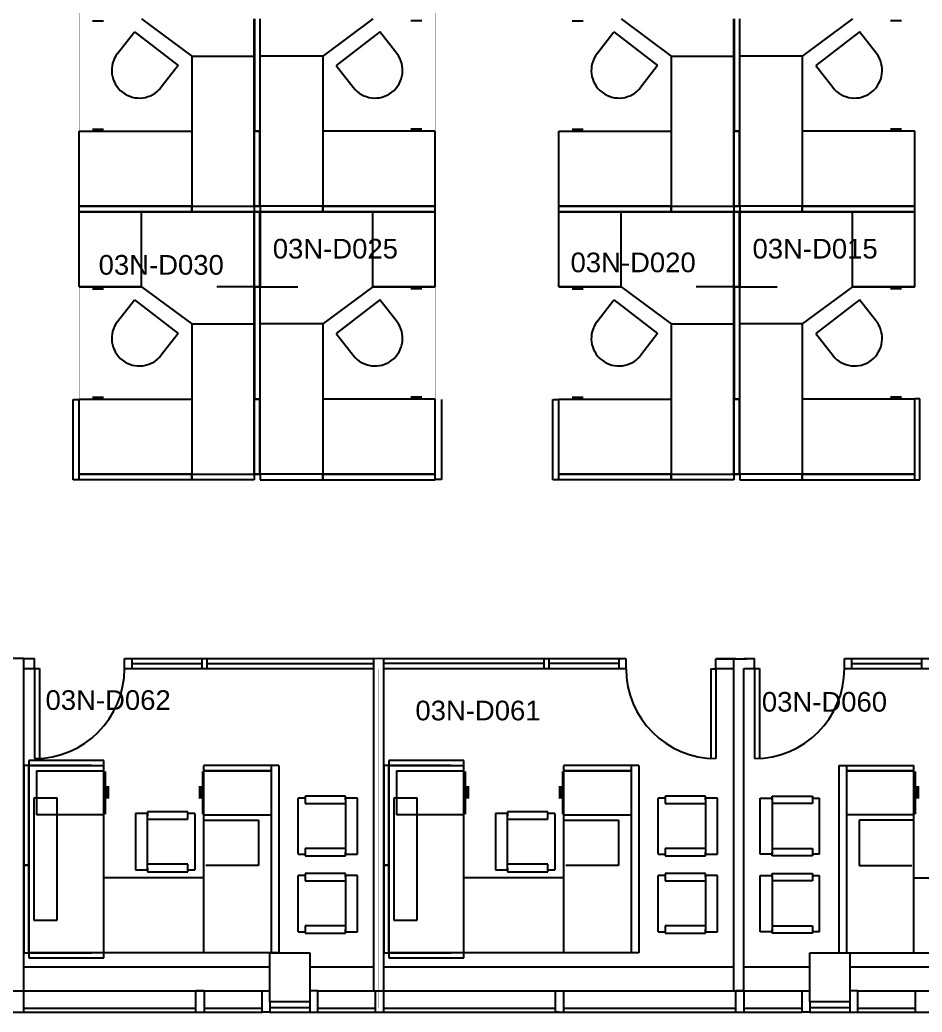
# Model space of a CAD drawing. Extents: x 0 to 6337, y 3987 to 5634.
# Drawn here: x 846.6 to 1207.6, y 4015.9 to 4413.1 of the extents above; entities that cross this region are included whole.
import ezdxf

# ---------------------------------------------------------------- set-up
doc = ezdxf.new("R2010")
doc.units = 0
doc.header["$MEASUREMENT"] = 0
for name, color, linetype in [('01A_BASE_PLAN', 7, 'CONTINUOUS'), ('01B_PANELS', 7, 'CONTINUOUS'), ('04A_FURNITURE', 7, 'CONTINUOUS'), ('NA-FLOOR', 7, 'CONTINUOUS'), ('REGION', 7, 'CONTINUOUS'), ('REGION_NUM', 7, 'CONTINUOUS')]:
    doc.layers.add(name, color=color, linetype=linetype)
doc.styles.add('ARIAL', font='ARIAL', dxfattribs={"height": 0.2})

msp = doc.modelspace()

# ---------------------------------------------------------------- linework, layer by layer
at = {"layer": '01A_BASE_PLAN', "color": 250, "linetype": 'Continuous'}
for p, q in [((848.23, 4157.4), (840.23, 4157.4)), ((848.23, 4024.47), (848.23, 4157.4)), ((848.23, 4024.47), (848.23, 4157.4)), ((848.23, 4157.4), (852.48, 4157.4)), ((848.23, 4157.4), (852.48, 4157.4)), ((852.48, 4153.4), (852.48, 4157.4)), ((852.48, 4153.4), (852.48, 4157.4)), ((888.48, 4157.4), (988.23, 4157.4)), ((888.48, 4153.4), (888.48, 4157.4)), ((888.48, 4157.4), (988.23, 4157.4)), ((888.48, 4153.4), (888.48, 4157.4)), ((891.36, 4157.43), (891.36, 4153.43)), ((891.36, 4157.43), (891.36, 4153.43)), ((891.36, 4155.43), (919.36, 4155.43)), ((891.36, 4155.43), (919.36, 4155.43)), ((919.36, 4157.43), (919.36, 4153.43)), ((919.36, 4157.43), (919.36, 4153.43)), ((921.36, 4157.43), (921.36, 4153.43)), ((921.36, 4157.43), (921.36, 4153.43)), ((921.36, 4155.43), (988.23, 4155.43)), ((921.36, 4155.43), (988.23, 4155.43)), ((988.23, 4024.47), (988.23, 4157.4)), ((988.23, 4024.47), (988.23, 4157.4)), ((1089.11, 4157.38), (988.23, 4157.4)), ((992.23, 4024.47), (992.23, 4157.38)), ((992.23, 4024.47), (992.23, 4157.38)), ((1089.11, 4157.38), (992.23, 4157.38)), ((1056.23, 4155.41), (992.23, 4155.41)), ((1056.23, 4155.41), (992.23, 4155.41)), ((1056.23, 4157.41), (1056.23, 4153.41)), ((1056.23, 4157.41), (1056.23, 4153.41)), ((1058.23, 4157.41), (1058.23, 4153.41)), ((1058.23, 4157.41), (1058.23, 4153.41)), ((1086.23, 4155.41), (1058.23, 4155.41)), ((1086.23, 4155.41), (1058.23, 4155.41)), ((1086.23, 4157.41), (1086.23, 4153.41)), ((1086.23, 4157.41), (1086.23, 4153.41)), ((1089.11, 4153.38), (1089.11, 4157.38)), ((1089.11, 4153.38), (1089.11, 4157.38)), ((1133.11, 4157.38), (1125.11, 4157.38)), ((1125.11, 4157.38), (1137.36, 4157.38)), ((1125.11, 4153.38), (1125.11, 4157.38)), ((1133.11, 4157.38), (1125.11, 4157.38)), ((1125.11, 4157.38), (1137.36, 4157.38)), ((1125.11, 4153.38), (1125.11, 4157.38)), ((1132.23, 4024.47), (1132.23, 4157.38)), ((1132.23, 4024.47), (1132.23, 4157.38)), ((1136.23, 4157.4), (1140.48, 4157.4)), ((1136.23, 4157.4), (1140.48, 4157.4)), ((1140.48, 4153.4), (1140.48, 4157.4)), ((1140.48, 4153.4), (1140.48, 4157.4)), ((1176.48, 4157.4), (1273.36, 4157.4)), ((1176.48, 4153.4), (1176.48, 4157.4)), ((1176.48, 4157.4), (1273.36, 4157.4)), ((1176.48, 4153.4), (1176.48, 4157.4)), ((1179.36, 4157.43), (1179.36, 4153.43)), ((1179.36, 4157.43), (1179.36, 4153.43)), ((1179.36, 4155.43), (1207.36, 4155.43)), ((1179.36, 4155.43), (1207.36, 4155.43)), ((1207.36, 4157.43), (1207.36, 4153.43)), ((1207.36, 4157.43), (1207.36, 4153.43)), ((848.23, 4153.4), (852.48, 4153.4)), ((848.23, 4153.4), (852.48, 4153.4)), ((852.48, 4153.4), (852.48, 4117.4)), ((852.48, 4153.4), (854.48, 4153.4)), ((854.48, 4153.4), (854.48, 4117.4)), ((888.48, 4153.4), (988.23, 4153.4)), ((888.48, 4153.4), (988.23, 4153.4)), ((1089.11, 4153.38), (992.23, 4153.38)), ((1089.11, 4153.38), (992.23, 4153.38)), ((1123.11, 4153.38), (1123.11, 4117.38)), ((1123.11, 4153.38), (1125.11, 4153.38)), ((1129.11, 4153.38), (1125.11, 4153.38)), ((1132.23, 4153.38), (1125.11, 4153.38)), ((1125.11, 4153.38), (1125.11, 4117.38)), ((1136.23, 4024.47), (1136.23, 4153.4)), ((1136.23, 4153.4), (1140.48, 4153.4)), ((1136.23, 4024.47), (1136.23, 4153.4)), ((1136.23, 4153.4), (1140.48, 4153.4)), ((1140.48, 4153.4), (1140.48, 4117.4)), ((1140.48, 4153.4), (1142.48, 4153.4)), ((1142.48, 4153.4), (1142.48, 4117.4)), ((1176.48, 4153.4), (1273.36, 4153.4)), ((1176.48, 4153.4), (1273.36, 4153.4)), ((946.63, 4039.69), (962.59, 4039.69)), ((946.63, 4020.1), (946.63, 4039.69)), ((954.61, 4039.69), (962.59, 4039.69)), ((962.59, 4039.69), (962.59, 4020.08)), ((1162.63, 4039.69), (1178.59, 4039.69)), ((1162.63, 4020.1), (1162.63, 4039.69)), ((1178.59, 4039.69), (1178.59, 4020.08)), ((962.59, 4034.07), (988.23, 4034.07)), ((992.23, 4034.07), (1132.23, 4034.07)), ((1136.23, 4034.07), (1162.63, 4034.07)), ((1178.59, 4034.07), (1276.23, 4034.07)), ((749.82, 4024.47), (943.08, 4024.47)), ((848.06, 4024.38), (848.06, 4015.92)), ((917.07, 4016.03), (917.07, 4024.52)), ((917.07, 4024.52), (920.3, 4024.52)), ((920.3, 4024.52), (920.3, 4016.03)), ((943.08, 4024.47), (943.52, 4024.47)), ((943.46, 4024.47), (946.59, 4024.47)), ((943.49, 4024.38), (943.49, 4016.05)), ((965.82, 4024.47), (962.69, 4024.47)), ((965.82, 4024.47), (1162.63, 4024.47)), ((965.82, 4015.98), (965.82, 4024.47)), ((988.96, 4015.92), (988.96, 4024.38)), ((992.05, 4024.38), (992.05, 4015.92)), ((1060.96, 4015.92), (1060.96, 4024.38)), ((1064.06, 4024.38), (1064.06, 4015.92)), ((1133.07, 4016.03), (1133.07, 4024.52)), ((1133.07, 4024.52), (1136.3, 4024.52)), ((1136.3, 4024.52), (1136.3, 4016.03)), ((1159.46, 4024.47), (1162.59, 4024.47)), ((1159.49, 4024.38), (1159.49, 4015.98)), ((1181.82, 4024.47), (1178.69, 4024.47)), ((1181.82, 4024.47), (1375.46, 4024.47)), ((1181.82, 4015.98), (1181.82, 4024.47)), ((1204.96, 4015.92), (1204.96, 4024.38)), ((962.59, 4020.1), (946.63, 4020.1)), ((946.63, 4020.1), (946.63, 4015.98)), ((962.59, 4020.08), (962.59, 4015.98)), ((1178.59, 4020.1), (1162.63, 4020.1)), ((1162.63, 4020.1), (1162.63, 4015.98)), ((1178.59, 4020.08), (1178.59, 4015.98)), ((749.82, 4015.98), (943.08, 4015.98)), ((848.06, 4017.58), (916.39, 4017.58)), ((916.39, 4017.58), (917.08, 4017.58)), ((920.3, 4017.58), (942.83, 4017.58)), ((942.83, 4017.58), (943.52, 4017.58)), ((943.08, 4015.98), (943.52, 4015.98)), ((946.63, 4015.98), (943.46, 4015.98)), ((946.63, 4017.76), (962.59, 4017.76)), ((946.63, 4015.98), (962.69, 4015.98)), ((962.59, 4015.98), (965.82, 4015.98)), ((965.82, 4017.58), (988.75, 4017.58)), ((965.82, 4015.98), (1159.49, 4015.98)), ((992.06, 4017.58), (1060.96, 4017.58)), ((1062.41, 4015.92), (1060.96, 4015.92)), ((1064.06, 4017.58), (1132.39, 4017.58)), ((1132.39, 4017.58), (1133.08, 4017.58)), ((1136.3, 4017.58), (1159.49, 4017.58)), ((1162.63, 4015.98), (1159.46, 4015.98)), ((1162.63, 4017.76), (1178.59, 4017.76)), ((1162.63, 4015.98), (1178.69, 4015.98)), ((1178.59, 4015.98), (1181.82, 4015.98)), ((1181.82, 4017.58), (1204.75, 4017.58)), ((1181.82, 4015.98), (1375.46, 4015.98))]:
    msp.add_line(p, q, dxfattribs=at)
for centre, start, end in [((852.48, 4153.4), 270, 0), ((1125.11, 4153.38), 180, 270), ((1140.48, 4153.4), 270, 0)]:
    msp.add_arc(centre, 36, start, end, dxfattribs=at)
at = {"layer": '01B_PANELS', "color": 5, "linetype": 'Continuous'}
for p, q in [((940.36, 4338.48), (940.36, 4413.48)), ((940.36, 4368.48), (940.36, 4413.48)), ((940.52, 4413.48), (940.52, 4368.48)), ((942.61, 4413.48), (942.61, 4368.48)), ((942.77, 4338.48), (942.77, 4413.48)), ((942.77, 4368.48), (942.77, 4413.48)), ((1132.21, 4338.48), (1132.21, 4413.48)), ((1132.21, 4368.48), (1132.21, 4413.48)), ((1132.36, 4413.48), (1132.36, 4368.48)), ((1134.46, 4413.48), (1134.46, 4368.48)), ((1134.61, 4338.48), (1134.61, 4413.48)), ((1134.61, 4368.48), (1134.61, 4413.48)), ((940.36, 4338.48), (940.36, 4368.48)), ((940.36, 4368.48), (942.61, 4368.48)), ((942.61, 4368.48), (940.36, 4368.48)), ((940.52, 4338.48), (940.52, 4368.48)), ((942.77, 4368.48), (940.52, 4368.48)), ((940.52, 4368.48), (942.77, 4368.48)), ((942.61, 4338.48), (942.61, 4368.48)), ((942.77, 4338.48), (942.77, 4368.48)), ((1132.21, 4338.48), (1132.21, 4368.48)), ((1132.21, 4368.48), (1134.46, 4368.48)), ((1134.46, 4368.48), (1132.21, 4368.48)), ((1132.36, 4338.48), (1132.36, 4368.48)), ((1134.61, 4368.48), (1132.36, 4368.48)), ((1132.36, 4368.48), (1134.61, 4368.48)), ((1134.46, 4338.48), (1134.46, 4368.48)), ((1134.61, 4338.48), (1134.61, 4368.48)), ((915.36, 4338.48), (870.36, 4338.48)), ((870.36, 4336.23), (870.36, 4338.48)), ((870.36, 4338.48), (915.36, 4338.48)), ((870.36, 4336.23), (870.36, 4338.48)), ((870.36, 4338.48), (915.36, 4338.48)), ((915.36, 4338.48), (940.36, 4338.48)), ((915.36, 4336.23), (915.36, 4338.48)), ((915.36, 4338.48), (940.36, 4338.48)), ((915.36, 4338.48), (915.36, 4336.23)), ((915.36, 4336.23), (915.36, 4338.48)), ((915.36, 4338.48), (940.36, 4338.48)), ((915.36, 4338.48), (915.36, 4336.23)), ((940.36, 4338.48), (942.61, 4338.48)), ((940.36, 4338.48), (940.36, 4336.23)), ((940.36, 4338.48), (940.36, 4336.23)), ((942.77, 4338.48), (940.52, 4338.48)), ((967.77, 4338.48), (942.77, 4338.48)), ((942.77, 4338.48), (942.77, 4336.23)), ((967.77, 4338.48), (942.77, 4338.48)), ((942.77, 4338.48), (942.77, 4336.23)), ((967.77, 4338.48), (942.77, 4338.48)), ((967.77, 4338.48), (1012.77, 4338.48)), ((967.77, 4336.23), (967.77, 4338.48)), ((967.77, 4338.48), (967.77, 4336.23)), ((1012.77, 4338.48), (967.77, 4338.48)), ((967.77, 4336.23), (967.77, 4338.48)), ((967.77, 4338.48), (967.77, 4336.23)), ((1012.77, 4338.48), (967.77, 4338.48)), ((1012.77, 4336.23), (1012.77, 4338.48)), ((1012.77, 4336.23), (1012.77, 4338.48)), ((1107.21, 4338.48), (1062.21, 4338.48)), ((1062.21, 4336.23), (1062.21, 4338.48)), ((1062.21, 4338.48), (1107.21, 4338.48)), ((1062.21, 4336.23), (1062.21, 4338.48)), ((1062.21, 4338.48), (1107.21, 4338.48)), ((1107.21, 4338.48), (1132.21, 4338.48)), ((1107.21, 4336.23), (1107.21, 4338.48)), ((1107.21, 4338.48), (1132.21, 4338.48)), ((1107.21, 4338.48), (1107.21, 4336.23)), ((1107.21, 4336.23), (1107.21, 4338.48)), ((1107.21, 4338.48), (1132.21, 4338.48)), ((1107.21, 4338.48), (1107.21, 4336.23)), ((1132.21, 4338.48), (1134.46, 4338.48)), ((1132.21, 4338.48), (1132.21, 4336.23)), ((1132.21, 4338.48), (1132.21, 4336.23)), ((1134.61, 4338.48), (1132.36, 4338.48)), ((1159.61, 4338.48), (1134.61, 4338.48)), ((1134.61, 4338.48), (1134.61, 4336.23)), ((1159.61, 4338.48), (1134.61, 4338.48)), ((1134.61, 4338.48), (1134.61, 4336.23)), ((1159.61, 4338.48), (1134.61, 4338.48)), ((1159.61, 4338.48), (1204.61, 4338.48)), ((1159.61, 4336.23), (1159.61, 4338.48)), ((1159.61, 4338.48), (1159.61, 4336.23)), ((1204.61, 4338.48), (1159.61, 4338.48)), ((1159.61, 4336.23), (1159.61, 4338.48)), ((1159.61, 4338.48), (1159.61, 4336.23)), ((1204.61, 4338.48), (1159.61, 4338.48)), ((1204.61, 4336.23), (1204.61, 4338.48)), ((1204.61, 4336.23), (1204.61, 4338.48)), ((870.36, 4336.23), (940.36, 4336.23)), ((915.36, 4336.23), (870.36, 4336.23)), ((915.36, 4336.23), (870.36, 4336.23)), ((940.36, 4336.23), (915.36, 4336.23)), ((940.36, 4336.23), (915.36, 4336.23)), ((940.36, 4306.23), (940.36, 4336.23)), ((940.36, 4336.23), (942.61, 4336.23)), ((940.36, 4336.23), (940.36, 4306.23)), ((940.52, 4306.23), (940.52, 4336.23)), ((942.77, 4336.23), (940.52, 4336.23)), ((942.61, 4306.23), (942.61, 4336.23)), ((942.77, 4306.23), (942.77, 4336.23)), ((1012.77, 4336.23), (942.77, 4336.23)), ((942.77, 4336.23), (942.77, 4306.23)), ((942.77, 4336.23), (967.77, 4336.23)), ((942.77, 4336.23), (967.77, 4336.23)), ((967.77, 4336.23), (1012.77, 4336.23)), ((967.77, 4336.23), (1012.77, 4336.23)), ((1062.21, 4336.23), (1132.21, 4336.23)), ((1107.21, 4336.23), (1062.21, 4336.23)), ((1107.21, 4336.23), (1062.21, 4336.23)), ((1132.21, 4336.23), (1107.21, 4336.23)), ((1132.21, 4336.23), (1107.21, 4336.23)), ((1132.21, 4306.23), (1132.21, 4336.23)), ((1132.21, 4336.23), (1134.46, 4336.23)), ((1132.21, 4336.23), (1132.21, 4306.23)), ((1132.36, 4306.23), (1132.36, 4336.23)), ((1134.61, 4336.23), (1132.36, 4336.23)), ((1134.46, 4306.23), (1134.46, 4336.23)), ((1134.61, 4306.23), (1134.61, 4336.23)), ((1204.61, 4336.23), (1134.61, 4336.23)), ((1134.61, 4336.23), (1134.61, 4306.23)), ((1134.61, 4336.23), (1159.61, 4336.23)), ((1134.61, 4336.23), (1159.61, 4336.23)), ((1159.61, 4336.23), (1204.61, 4336.23)), ((1159.61, 4336.23), (1204.61, 4336.23)), ((940.36, 4306.23), (942.61, 4306.23)), ((940.36, 4231.23), (940.36, 4306.23)), ((940.36, 4261.23), (940.36, 4306.23)), ((940.36, 4306.23), (942.61, 4306.23)), ((942.77, 4306.23), (940.52, 4306.23)), ((942.77, 4306.23), (940.52, 4306.23)), ((940.52, 4306.23), (940.52, 4261.23)), ((942.61, 4306.23), (942.61, 4261.23)), ((942.77, 4231.23), (942.77, 4306.23)), ((942.77, 4261.23), (942.77, 4306.23)), ((1132.21, 4306.23), (1134.46, 4306.23)), ((1132.21, 4231.23), (1132.21, 4306.23)), ((1132.21, 4261.23), (1132.21, 4306.23)), ((1132.21, 4306.23), (1134.46, 4306.23)), ((1134.61, 4306.23), (1132.36, 4306.23)), ((1134.61, 4306.23), (1132.36, 4306.23)), ((1132.36, 4306.23), (1132.36, 4261.23)), ((1134.46, 4306.23), (1134.46, 4261.23)), ((1134.61, 4231.23), (1134.61, 4306.23)), ((1134.61, 4261.23), (1134.61, 4306.23)), ((940.36, 4231.23), (940.36, 4261.23)), ((940.36, 4261.23), (942.61, 4261.23)), ((942.61, 4261.23), (940.36, 4261.23)), ((940.52, 4231.23), (940.52, 4261.23)), ((942.77, 4261.23), (940.52, 4261.23)), ((940.52, 4261.23), (942.77, 4261.23)), ((942.61, 4231.23), (942.61, 4261.23)), ((942.77, 4231.23), (942.77, 4261.23)), ((1132.21, 4231.23), (1132.21, 4261.23)), ((1132.21, 4261.23), (1134.46, 4261.23)), ((1134.46, 4261.23), (1132.21, 4261.23)), ((1132.36, 4231.23), (1132.36, 4261.23)), ((1134.61, 4261.23), (1132.36, 4261.23)), ((1132.36, 4261.23), (1134.61, 4261.23)), ((1134.46, 4231.23), (1134.46, 4261.23)), ((1134.61, 4231.23), (1134.61, 4261.23)), ((915.36, 4231.23), (870.36, 4231.23)), ((870.36, 4228.98), (870.36, 4231.23)), ((870.36, 4231.23), (915.36, 4231.23)), ((915.36, 4231.23), (940.36, 4231.23)), ((915.36, 4228.98), (915.36, 4231.23)), ((915.36, 4231.23), (940.36, 4231.23)), ((915.36, 4231.23), (915.36, 4228.98)), ((940.36, 4231.23), (942.61, 4231.23)), ((940.36, 4231.23), (940.36, 4228.98)), ((942.77, 4231.23), (940.52, 4231.23)), ((967.77, 4231.23), (942.77, 4231.23)), ((942.77, 4231.23), (942.77, 4228.98)), ((967.77, 4231.23), (942.77, 4231.23)), ((967.77, 4231.23), (1012.77, 4231.23)), ((967.77, 4228.98), (967.77, 4231.23)), ((967.77, 4231.23), (967.77, 4228.98)), ((1012.77, 4231.23), (967.77, 4231.23)), ((1012.77, 4228.98), (1012.77, 4231.23)), ((1107.21, 4231.23), (1062.21, 4231.23)), ((1062.21, 4228.98), (1062.21, 4231.23)), ((1062.21, 4231.23), (1107.21, 4231.23)), ((1107.21, 4231.23), (1132.21, 4231.23)), ((1107.21, 4228.98), (1107.21, 4231.23)), ((1107.21, 4231.23), (1132.21, 4231.23)), ((1107.21, 4231.23), (1107.21, 4228.98)), ((1132.21, 4231.23), (1134.46, 4231.23)), ((1132.21, 4231.23), (1132.21, 4228.98)), ((1134.61, 4231.23), (1132.36, 4231.23)), ((1159.61, 4231.23), (1134.61, 4231.23)), ((1134.61, 4231.23), (1134.61, 4228.98)), ((1159.61, 4231.23), (1134.61, 4231.23)), ((1159.61, 4231.23), (1204.61, 4231.23)), ((1159.61, 4228.98), (1159.61, 4231.23)), ((1159.61, 4231.23), (1159.61, 4228.98)), ((1204.61, 4231.23), (1159.61, 4231.23)), ((1204.61, 4228.98), (1204.61, 4231.23)), ((870.36, 4228.98), (867.93, 4228.98)), ((915.36, 4228.98), (870.36, 4228.98)), ((940.36, 4228.98), (915.36, 4228.98)), ((942.77, 4228.98), (967.77, 4228.98)), ((967.77, 4228.98), (1012.77, 4228.98)), ((1015.35, 4229.15), (1012.77, 4229.15)), ((1062.21, 4228.98), (1059.88, 4228.98)), ((1107.21, 4228.98), (1062.21, 4228.98)), ((1132.21, 4228.98), (1107.21, 4228.98)), ((1134.61, 4228.98), (1159.61, 4228.98)), ((1159.61, 4228.98), (1204.61, 4228.98)), ((1204.61, 4228.98), (1206.63, 4228.98))]:
    msp.add_line(p, q, dxfattribs=at)
at = {"layer": '04A_FURNITURE', "color": 1, "linetype": 'Continuous'}
for p, q in [((875.66, 4412.64), (880.06, 4412.64)), ((895.28, 4413.48), (915.36, 4398.58)), ((987.85, 4413.48), (967.77, 4398.58)), ((1007.47, 4412.64), (1003.07, 4412.64)), ((1067.51, 4412.64), (1071.91, 4412.64)), ((1087.13, 4413.48), (1107.21, 4398.58)), ((1179.7, 4413.48), (1159.61, 4398.58)), ((1199.32, 4412.64), (1194.92, 4412.64)), ((885.69, 4399.56), (892.44, 4408.29)), ((892.44, 4408.29), (909.91, 4394.79)), ((990.69, 4408.29), (973.23, 4394.79)), ((997.45, 4399.56), (990.69, 4408.29)), ((1077.53, 4399.56), (1084.29, 4408.29)), ((1084.29, 4408.29), (1101.75, 4394.79)), ((1182.54, 4408.29), (1165.07, 4394.79)), ((1189.29, 4399.56), (1182.54, 4408.29)), ((915.36, 4398.58), (940.18, 4398.58)), ((915.36, 4398.58), (915.36, 4338.48)), ((967.77, 4398.58), (942.95, 4398.58)), ((967.77, 4398.58), (967.77, 4338.48)), ((1107.21, 4398.58), (1132.03, 4398.58)), ((1107.21, 4398.58), (1107.21, 4338.48)), ((1159.61, 4398.58), (1134.8, 4398.58)), ((1159.61, 4398.58), (1159.61, 4338.48)), ((909.91, 4394.79), (903.15, 4386.05)), ((973.23, 4394.79), (979.98, 4386.05)), ((1101.75, 4394.79), (1095, 4386.05)), ((1165.07, 4394.79), (1171.83, 4386.05)), ((875.66, 4369.31), (880.06, 4369.31)), ((1007.47, 4369.31), (1003.07, 4369.31)), ((1067.51, 4369.31), (1071.91, 4369.31)), ((1199.32, 4369.31), (1194.92, 4369.31)), ((870.36, 4338.48), (870.36, 4368.48)), ((870.36, 4368.48), (915.36, 4368.48)), ((915.36, 4368.48), (915.36, 4338.48)), ((1012.77, 4368.48), (967.77, 4368.48)), ((967.77, 4368.48), (967.77, 4338.48)), ((1012.77, 4338.48), (1012.77, 4368.48)), ((1062.21, 4338.48), (1062.21, 4368.48)), ((1062.21, 4368.48), (1107.21, 4368.48)), ((1107.21, 4368.48), (1107.21, 4338.48)), ((1204.61, 4368.48), (1159.61, 4368.48)), ((1159.61, 4368.48), (1159.61, 4338.48)), ((1204.61, 4338.48), (1204.61, 4368.48)), ((870.36, 4306.23), (870.36, 4336.23)), ((895.28, 4306.23), (895.28, 4336.68)), ((987.85, 4306.23), (987.85, 4336.68)), ((1012.77, 4306.23), (1012.77, 4336.23)), ((1062.21, 4306.23), (1062.21, 4336.23)), ((1087.13, 4306.23), (1087.13, 4336.68)), ((1179.7, 4306.23), (1179.7, 4336.68)), ((1204.61, 4306.23), (1204.61, 4336.23)), ((870.36, 4306.23), (895.36, 4306.23)), ((895.28, 4306.23), (870.36, 4306.23)), ((875.66, 4305.39), (880.06, 4305.39)), ((895.28, 4306.23), (915.36, 4291.33)), ((940.36, 4306.23), (925.36, 4306.23)), ((940.36, 4306.23), (925.36, 4306.23)), ((942.77, 4306.23), (957.77, 4306.23)), ((942.77, 4306.23), (957.77, 4306.23)), ((987.85, 4306.23), (967.77, 4291.33)), ((1012.77, 4306.23), (987.77, 4306.23)), ((987.85, 4306.23), (1012.77, 4306.23)), ((1007.47, 4305.39), (1003.07, 4305.39)), ((1062.21, 4306.23), (1087.21, 4306.23)), ((1087.13, 4306.23), (1062.21, 4306.23)), ((1067.51, 4305.39), (1071.91, 4305.39)), ((1087.13, 4306.23), (1107.21, 4291.33)), ((1132.21, 4306.23), (1117.21, 4306.23)), ((1132.21, 4306.23), (1117.21, 4306.23)), ((1134.61, 4306.23), (1149.61, 4306.23)), ((1134.61, 4306.23), (1149.61, 4306.23)), ((1179.7, 4306.23), (1159.61, 4291.33)), ((1204.61, 4306.23), (1179.61, 4306.23)), ((1179.7, 4306.23), (1204.61, 4306.23)), ((1199.32, 4305.39), (1194.92, 4305.39)), ((885.69, 4292.31), (892.44, 4301.04)), ((892.44, 4301.04), (909.91, 4287.54)), ((990.69, 4301.04), (973.23, 4287.54)), ((997.45, 4292.31), (990.69, 4301.04)), ((1077.53, 4292.31), (1084.29, 4301.04)), ((1084.29, 4301.04), (1101.75, 4287.54)), ((1182.54, 4301.04), (1165.07, 4287.54)), ((1189.29, 4292.31), (1182.54, 4301.04)), ((915.36, 4291.33), (940.18, 4291.33)), ((915.36, 4291.33), (915.36, 4231.23)), ((967.77, 4291.33), (942.95, 4291.33)), ((967.77, 4291.33), (967.77, 4231.23)), ((1107.21, 4291.33), (1132.03, 4291.33)), ((1107.21, 4291.33), (1107.21, 4231.23)), ((1159.61, 4291.33), (1134.8, 4291.33)), ((1159.61, 4291.33), (1159.61, 4231.23)), ((909.91, 4287.54), (903.15, 4278.8)), ((973.23, 4287.54), (979.98, 4278.8)), ((1101.75, 4287.54), (1095, 4278.8)), ((1165.07, 4287.54), (1171.83, 4278.8)), ((875.66, 4262.06), (880.06, 4262.06)), ((1007.47, 4262.06), (1003.07, 4262.06)), ((1067.51, 4262.06), (1071.91, 4262.06)), ((1199.32, 4262.06), (1194.92, 4262.06)), ((1206.63, 4261.32), (1204.7, 4261.32)), ((1206.63, 4228.98), (1206.63, 4261.32)), ((867.93, 4228.98), (867.93, 4261.09)), ((867.93, 4261.09), (870.29, 4261.09)), ((870.36, 4231.23), (870.36, 4261.23)), ((870.36, 4261.23), (915.36, 4261.23)), ((915.36, 4261.23), (915.36, 4231.23)), ((1012.77, 4261.23), (967.77, 4261.23)), ((967.77, 4261.23), (967.77, 4231.23)), ((1012.77, 4231.23), (1012.77, 4261.23)), ((1015.35, 4261.09), (1015.35, 4229.15)), ((1059.88, 4228.98), (1059.88, 4261.11)), ((1059.88, 4261.11), (1062.24, 4261.11)), ((1062.21, 4231.23), (1062.21, 4261.23)), ((1062.21, 4261.23), (1107.21, 4261.23)), ((1107.21, 4261.23), (1107.21, 4231.23)), ((1204.61, 4261.23), (1159.61, 4261.23)), ((1159.61, 4261.23), (1159.61, 4231.23)), ((1204.61, 4231.23), (1204.61, 4261.23)), ((848.23, 4114.69), (848.23, 4109.69)), ((850.23, 4114.69), (848.23, 4114.69)), ((850.23, 4116.69), (850.23, 4114.69)), ((880.23, 4116.69), (850.23, 4116.69)), ((850.23, 4114.69), (850.23, 4039.69)), ((875.23, 4114.69), (850.23, 4114.69)), ((850.23, 4114.69), (880.23, 4114.69)), ((850.23, 4109.69), (850.23, 4114.69)), ((880.23, 4114.69), (880.23, 4116.69)), ((880.23, 4039.69), (880.23, 4114.69)), ((920.23, 4039.69), (920.23, 4114.69)), ((950.22, 4114.69), (920.23, 4114.69)), ((947.14, 4114.69), (947.14, 4039.84)), ((950.22, 4114.69), (950.22, 4039.69)), ((992.23, 4114.69), (992.23, 4109.69)), ((994.23, 4114.69), (992.23, 4114.69)), ((994.23, 4116.69), (994.23, 4114.69)), ((1024.23, 4116.69), (994.23, 4116.69)), ((994.23, 4114.69), (994.23, 4039.69)), ((1019.23, 4114.69), (994.23, 4114.69)), ((994.23, 4114.69), (1024.23, 4114.69)), ((994.23, 4109.69), (994.23, 4114.69)), ((1024.23, 4114.69), (1024.23, 4116.69)), ((1024.23, 4039.69), (1024.23, 4114.69)), ((1064.23, 4039.69), (1064.23, 4114.69)), ((1094.22, 4114.69), (1064.23, 4114.69)), ((1091.14, 4114.69), (1091.14, 4039.84)), ((1094.22, 4114.69), (1094.22, 4039.69)), ((1174.25, 4114.69), (1174.25, 4039.69)), ((1174.25, 4114.69), (1204.23, 4114.69)), ((1177.33, 4114.69), (1177.33, 4039.84)), ((1204.23, 4039.69), (1204.23, 4114.69)), ((853.33, 4112.56), (880.23, 4112.56)), ((853.33, 4112.56), (853.33, 4094.93)), ((880.8, 4112.25), (880.8, 4095.13)), ((919.67, 4112.25), (919.67, 4095.13)), ((920.23, 4112.56), (946.89, 4112.56)), ((947.14, 4112.56), (920.23, 4112.56)), ((997.33, 4112.56), (1024.23, 4112.56)), ((997.33, 4112.56), (997.33, 4094.93)), ((1024.8, 4112.25), (1024.8, 4095.13)), ((1063.67, 4112.25), (1063.67, 4095.13)), ((1064.23, 4112.56), (1090.89, 4112.56)), ((1091.14, 4112.56), (1064.23, 4112.56)), ((1177.33, 4112.56), (1204.23, 4112.56)), ((1204.23, 4112.56), (1177.57, 4112.56)), ((1204.8, 4112.25), (1204.8, 4095.13)), ((848.23, 4109.69), (848.23, 4074.69)), ((850.23, 4074.69), (850.23, 4109.69)), ((992.23, 4109.69), (992.23, 4074.69)), ((994.23, 4074.69), (994.23, 4109.69)), ((881.62, 4106.32), (881.62, 4101.42)), ((881.93, 4106.32), (881.93, 4101.42)), ((918.54, 4106.32), (918.54, 4101.42)), ((918.85, 4106.32), (918.85, 4101.42)), ((1025.62, 4106.32), (1025.62, 4101.42)), ((1025.93, 4106.32), (1025.93, 4101.42)), ((1062.54, 4106.32), (1062.54, 4101.42)), ((1062.85, 4106.32), (1062.85, 4101.42)), ((1205.62, 4106.32), (1205.62, 4101.42)), ((1205.93, 4106.32), (1205.93, 4101.42)), ((852.26, 4101.69), (852.26, 4052.69)), ((852.26, 4101.69), (861.51, 4101.69)), ((861.51, 4052.69), (861.51, 4101.69)), ((957.98, 4079.09), (957.98, 4101.61)), ((960.77, 4101.61), (957.98, 4101.61)), ((976.92, 4102.4), (960.77, 4102.4)), ((960.77, 4102.4), (960.77, 4099.43)), ((960.77, 4099.43), (976.92, 4099.43)), ((976.92, 4100.92), (976.92, 4102.4)), ((981.7, 4101.61), (976.92, 4101.61)), ((976.92, 4101.61), (976.92, 4079.09)), ((981.7, 4079.09), (981.7, 4101.61)), ((996.26, 4101.69), (996.26, 4052.69)), ((996.26, 4101.69), (1005.51, 4101.69)), ((1005.51, 4052.69), (1005.51, 4101.69)), ((1101.98, 4079.09), (1101.98, 4101.61)), ((1104.77, 4101.61), (1101.98, 4101.61)), ((1120.92, 4102.4), (1104.77, 4102.4)), ((1104.77, 4102.4), (1104.77, 4099.43)), ((1104.77, 4099.43), (1120.92, 4099.43)), ((1120.92, 4100.92), (1120.92, 4102.4)), ((1125.7, 4101.61), (1120.92, 4101.61)), ((1120.92, 4101.61), (1120.92, 4079.09)), ((1125.7, 4079.09), (1125.7, 4101.61)), ((1142.77, 4101.61), (1147.54, 4101.61)), ((1142.77, 4079.09), (1142.77, 4101.61)), ((1147.54, 4102.4), (1163.69, 4102.4)), ((1147.54, 4100.92), (1147.54, 4102.4)), ((1147.54, 4101.61), (1147.54, 4079.09)), ((1163.69, 4099.43), (1147.54, 4099.43)), ((1163.69, 4102.4), (1163.69, 4099.43)), ((1163.69, 4101.61), (1166.48, 4101.61)), ((1166.48, 4079.09), (1166.48, 4101.61)), ((880.23, 4094.93), (853.33, 4094.93)), ((897.73, 4095.43), (892.95, 4095.43)), ((892.95, 4095.43), (892.95, 4072.91)), ((897.73, 4096.03), (897.73, 4094.55)), ((913.88, 4096.03), (897.73, 4096.03)), ((897.73, 4072.91), (897.73, 4095.43)), ((913.88, 4093.11), (913.88, 4096.03)), ((916.66, 4095.43), (913.88, 4095.43)), ((916.66, 4095.43), (916.66, 4072.91)), ((920.23, 4094.93), (946.89, 4094.93)), ((1024.23, 4094.93), (997.33, 4094.93)), ((1041.73, 4095.43), (1036.95, 4095.43)), ((1036.95, 4095.43), (1036.95, 4072.91)), ((1041.73, 4096.03), (1041.73, 4094.55)), ((1057.88, 4096.03), (1041.73, 4096.03)), ((1041.73, 4072.91), (1041.73, 4095.43)), ((1057.88, 4093.11), (1057.88, 4096.03)), ((1060.66, 4095.43), (1057.88, 4095.43)), ((1060.66, 4095.43), (1060.66, 4072.91)), ((1064.23, 4094.93), (1090.89, 4094.93)), ((1204.23, 4094.93), (1177.57, 4094.93)), ((897.73, 4093.11), (913.88, 4093.11)), ((920.48, 4092.72), (942.11, 4092.72)), ((942.11, 4092.72), (942.11, 4074.58)), ((1041.73, 4093.11), (1057.88, 4093.11)), ((1064.48, 4092.72), (1086.11, 4092.72)), ((1086.11, 4092.72), (1086.11, 4074.58)), ((1203.99, 4092.72), (1182.36, 4092.72)), ((1182.36, 4092.72), (1182.36, 4074.58)), ((957.98, 4079.09), (960.77, 4079.09)), ((976.92, 4081.41), (960.77, 4081.41)), ((960.77, 4081.41), (960.77, 4078.49)), ((976.92, 4078.49), (976.92, 4079.97)), ((976.92, 4079.09), (981.7, 4079.09)), ((1101.98, 4079.09), (1104.77, 4079.09)), ((1120.92, 4081.41), (1104.77, 4081.41)), ((1104.77, 4081.41), (1104.77, 4078.49)), ((1120.92, 4078.49), (1120.92, 4079.97)), ((1120.92, 4079.09), (1125.7, 4079.09)), ((1147.54, 4079.09), (1142.77, 4079.09)), ((1147.54, 4081.41), (1163.69, 4081.41)), ((1147.54, 4078.49), (1147.54, 4079.97)), ((1163.69, 4081.41), (1163.69, 4078.49)), ((1166.48, 4079.09), (1163.69, 4079.09)), ((848.23, 4074.69), (848.23, 4039.69)), ((850.23, 4074.69), (848.23, 4074.69)), ((848.23, 4074.69), (850.23, 4074.69)), ((850.23, 4039.69), (850.23, 4074.69)), ((913.88, 4075.09), (897.73, 4075.09)), ((913.88, 4072.12), (913.88, 4075.09)), ((960.77, 4078.49), (976.92, 4078.49)), ((992.23, 4074.69), (992.23, 4039.69)), ((994.23, 4074.69), (992.23, 4074.69)), ((992.23, 4074.69), (994.23, 4074.69)), ((994.23, 4039.69), (994.23, 4074.69)), ((1057.88, 4075.09), (1041.73, 4075.09)), ((1057.88, 4072.12), (1057.88, 4075.09)), ((1104.77, 4078.49), (1120.92, 4078.49)), ((1163.69, 4078.49), (1147.54, 4078.49)), ((892.95, 4072.91), (897.73, 4072.91)), ((897.73, 4073.6), (897.73, 4072.12)), ((897.73, 4072.12), (913.88, 4072.12)), ((913.88, 4072.91), (916.66, 4072.91)), ((942.11, 4074.58), (920.98, 4074.58)), ((976.92, 4071.39), (960.77, 4071.39)), ((960.77, 4071.39), (960.77, 4068.42)), ((976.92, 4069.91), (976.92, 4071.39)), ((1036.95, 4072.91), (1041.73, 4072.91)), ((1041.73, 4073.6), (1041.73, 4072.12)), ((1041.73, 4072.12), (1057.88, 4072.12)), ((1057.88, 4072.91), (1060.66, 4072.91)), ((1086.11, 4074.58), (1064.98, 4074.58)), ((1120.92, 4071.39), (1104.77, 4071.39)), ((1104.77, 4071.39), (1104.77, 4068.42)), ((1120.92, 4069.91), (1120.92, 4071.39)), ((1147.54, 4071.39), (1163.69, 4071.39)), ((1147.54, 4069.91), (1147.54, 4071.39)), ((1163.69, 4071.39), (1163.69, 4068.42)), ((1182.36, 4074.58), (1203.49, 4074.58)), ((920.23, 4069.69), (880.23, 4069.69)), ((957.98, 4048.08), (957.98, 4070.6)), ((960.77, 4070.6), (957.98, 4070.6)), ((960.77, 4068.42), (976.92, 4068.42)), ((981.7, 4070.6), (976.92, 4070.6)), ((976.92, 4070.6), (976.92, 4048.08)), ((981.7, 4048.08), (981.7, 4070.6)), ((1064.23, 4069.69), (1024.23, 4069.69)), ((1101.98, 4048.08), (1101.98, 4070.6)), ((1104.77, 4070.6), (1101.98, 4070.6)), ((1104.77, 4068.42), (1120.92, 4068.42)), ((1125.7, 4070.6), (1120.92, 4070.6)), ((1120.92, 4070.6), (1120.92, 4048.08)), ((1125.7, 4048.08), (1125.7, 4070.6)), ((1142.77, 4070.6), (1147.54, 4070.6)), ((1142.77, 4048.08), (1142.77, 4070.6)), ((1147.54, 4070.6), (1147.54, 4048.08)), ((1163.69, 4068.42), (1147.54, 4068.42)), ((1163.69, 4070.6), (1166.48, 4070.6)), ((1166.48, 4048.08), (1166.48, 4070.6)), ((1204.23, 4069.69), (1244.23, 4069.69)), ((852.26, 4052.69), (861.51, 4052.69)), ((996.26, 4052.69), (1005.51, 4052.69)), ((957.98, 4048.08), (960.77, 4048.08)), ((976.92, 4050.4), (960.77, 4050.4)), ((960.77, 4050.4), (960.77, 4047.48)), ((960.77, 4047.48), (976.92, 4047.48)), ((976.92, 4047.48), (976.92, 4048.96)), ((976.92, 4048.08), (981.7, 4048.08)), ((1101.98, 4048.08), (1104.77, 4048.08)), ((1120.92, 4050.4), (1104.77, 4050.4)), ((1104.77, 4050.4), (1104.77, 4047.48)), ((1104.77, 4047.48), (1120.92, 4047.48)), ((1120.92, 4047.48), (1120.92, 4048.96)), ((1120.92, 4048.08), (1125.7, 4048.08)), ((1147.54, 4048.08), (1142.77, 4048.08)), ((1147.54, 4050.4), (1163.69, 4050.4)), ((1147.54, 4047.48), (1147.54, 4048.96)), ((1163.69, 4047.48), (1147.54, 4047.48)), ((1163.69, 4050.4), (1163.69, 4047.48)), ((1166.48, 4048.08), (1163.69, 4048.08)), ((848.23, 4039.69), (850.23, 4039.69)), ((850.23, 4039.69), (850.23, 4037.69)), ((854.23, 4039.69), (850.23, 4039.69)), ((850.23, 4039.69), (875.23, 4039.69)), ((880.23, 4039.69), (854.23, 4039.69)), ((880.23, 4037.69), (880.23, 4039.69)), ((920.23, 4039.69), (880.23, 4039.69)), ((950.22, 4039.69), (920.23, 4039.69)), ((992.23, 4039.69), (994.23, 4039.69)), ((994.23, 4039.69), (994.23, 4037.69)), ((998.23, 4039.69), (994.23, 4039.69)), ((994.23, 4039.69), (1019.23, 4039.69)), ((1024.23, 4039.69), (998.23, 4039.69)), ((1024.23, 4037.69), (1024.23, 4039.69)), ((1064.23, 4039.69), (1024.23, 4039.69)), ((1094.22, 4039.69), (1064.23, 4039.69)), ((1170.61, 4039.69), (1178.59, 4039.69)), ((1174.25, 4039.69), (1204.23, 4039.69)), ((1204.23, 4039.69), (1244.23, 4039.69)), ((850.23, 4037.69), (880.23, 4037.69)), ((994.23, 4037.69), (1024.23, 4037.69)), ((848.23, 4034.07), (946.5, 4034.07))]:
    msp.add_line(p, q, dxfattribs=at)
for centre, start, end in [((894.42, 4392.81), 142.2815, 322.2815), ((988.71, 4392.81), 217.7185, 37.7185), ((1086.27, 4392.81), 142.2815, 322.2815), ((1180.56, 4392.81), 217.7185, 37.7185), ((894.42, 4285.56), 142.2815, 322.2815), ((988.71, 4285.56), 217.7185, 37.7185), ((1086.27, 4285.56), 142.2815, 322.2815), ((1180.56, 4285.56), 217.7185, 37.7185)]:
    msp.add_arc(centre, 11.04, start, end, dxfattribs=at)
at = {"layer": 'NA-FLOOR', "color": 1, "linetype": 'Continuous', "const_width": 0.0139}
msp.add_lwpolyline([(742.39, 4017.58), (957.77, 4017.58), (1174.23, 4017.58), (1384.16, 4017.58), (1384.16, 4017.96), (1461.94, 4017.96)], dxfattribs=at)
at = {"layer": 'REGION', "color": 3, "linetype": 'Continuous', "const_width": 0.0139}
for points in [[(941.49, 4444.6), (870.36, 4444.6), (870.36, 4337.35), (941.49, 4337.35)], [(1012.77, 4444.6), (941.49, 4444.6), (941.49, 4337.35), (1012.77, 4337.35)], [(1133.49, 4444.6), (1062.21, 4444.6), (1062.21, 4337.35), (1133.49, 4337.35)], [(1204.61, 4444.6), (1133.49, 4444.6), (1133.49, 4337.35), (1204.61, 4337.35)], [(941.49, 4337.35), (870.36, 4337.35), (870.36, 4231.23), (941.49, 4231.23)], [(1012.77, 4337.35), (941.49, 4337.35), (941.49, 4231.23), (1012.77, 4231.23)], [(1133.49, 4337.35), (1062.21, 4337.35), (1062.21, 4231.23), (1133.49, 4231.23)], [(1204.61, 4337.35), (1133.49, 4337.35), (1133.49, 4231.23), (1204.61, 4231.23)], [(990.23, 4153.4), (846.23, 4153.4), (846.23, 4155.4), (846.23, 4017.58), (957.77, 4017.58), (990.23, 4017.58)], [(1134.23, 4153.4), (990.23, 4153.4), (990.23, 4017.58), (1134.23, 4017.58)], [(1278.23, 4153.4), (1134.23, 4153.4), (1134.23, 4017.58), (1174.23, 4017.58), (1278.23, 4017.58)]]:
    msp.add_lwpolyline(points, close=True, dxfattribs=at)

# ---------------------------------------------------------------- texts
at = {"layer": 'REGION_NUM', "color": 7, "linetype": 'Continuous', "style": 'ARIAL'}
for s, p in [('03N-D025', (947.81, 4317.54)), ('03N-D015', (1139.73, 4317.54)), ('03N-D030', (878.15, 4311.07)), ('03N-D020', (1066.93, 4312.05)), ('03N-D062', (856.91, 4136.89)), ('03N-D060', (1143.47, 4136.19)), ('03N-D061', (1004.86, 4132.71))]:
    msp.add_text(s, height=7.864, dxfattribs=at).set_placement(p)

doc.saveas('drawing.dxf')
